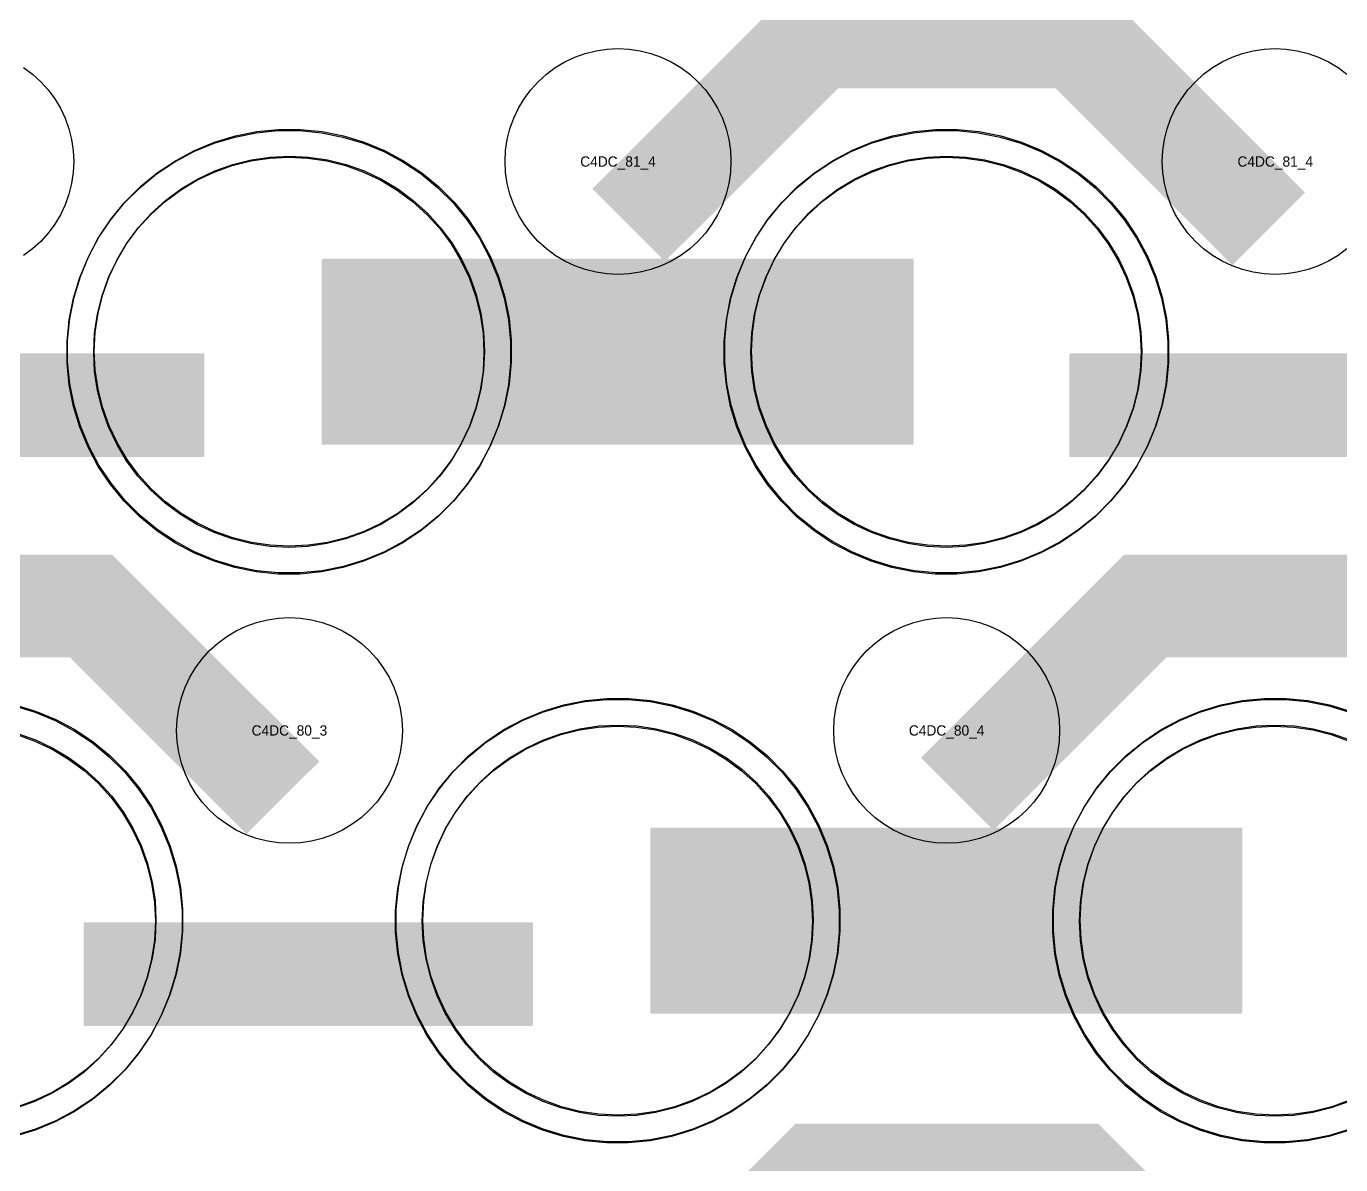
# Model space of a CAD drawing. Extents: x -11880 to 11880, y -14992 to 14992.
# Drawn here: x -10864.1 to -10544.1, y -3814 to -3536.8 of the extents above; entities that cross this region are included whole.
import ezdxf
from ezdxf.enums import TextEntityAlignment as Align

# ---------------------------------------------------------------- set-up
doc = ezdxf.new("R2010")
doc.units = 0
doc.header["$MEASUREMENT"] = 0
for name, color, linetype in [('GDS_775_DT_237', 138, 'CONTINUOUS'), ('RDL1_FS', 34, 'CONTINUOUS'), ('RDL_BS', 160, 'CONTINUOUS')]:
    doc.layers.add(name, color=color, linetype=linetype)

msp = doc.modelspace()

# ---------------------------------------------------------------- linework, layer by layer
at = {"layer": 'RDL1_FS', "color": 241, "true_color": 0xf7abae}
for points in [[(-10800.149, -3663.666), (-10804.806, -3663.437), (-10809.417, -3662.753), (-10813.94, -3661.621), (-10818.33, -3660.049), (-10822.544, -3658.057), (-10826.544, -3655.659), (-10830.289, -3652.881), (-10833.743, -3649.751), (-10836.873, -3646.297), (-10839.651, -3642.552), (-10842.049, -3638.552), (-10844.041, -3634.338), (-10845.613, -3629.948), (-10846.745, -3625.425), (-10847.429, -3620.814), (-10847.658, -3616.157), (-10847.429, -3611.5), (-10846.745, -3606.889), (-10845.613, -3602.366), (-10844.041, -3597.976), (-10842.049, -3593.762), (-10839.651, -3589.762), (-10836.873, -3586.017), (-10833.743, -3582.563), (-10830.289, -3579.433), (-10826.544, -3576.655), (-10822.544, -3574.257), (-10818.33, -3572.265), (-10813.94, -3570.693), (-10809.417, -3569.561), (-10804.806, -3568.877), (-10800.149, -3568.648), (-10795.492, -3568.877), (-10790.881, -3569.561), (-10786.358, -3570.693), (-10781.968, -3572.265), (-10777.754, -3574.257), (-10773.754, -3576.655), (-10770.009, -3579.433), (-10766.555, -3582.563), (-10763.425, -3586.017), (-10760.647, -3589.762), (-10758.249, -3593.762), (-10756.257, -3597.976), (-10754.685, -3602.366), (-10753.553, -3606.889), (-10752.869, -3611.5), (-10752.64, -3616.157), (-10752.869, -3620.814), (-10753.553, -3625.425), (-10754.685, -3629.948), (-10756.257, -3634.338), (-10758.249, -3638.552), (-10760.647, -3642.552), (-10763.425, -3646.297), (-10766.555, -3649.751), (-10770.009, -3652.881), (-10773.754, -3655.659), (-10777.754, -3658.057), (-10781.968, -3660.049), (-10786.358, -3661.621), (-10790.881, -3662.753), (-10795.492, -3663.437)], [(-10640.149, -3663.666), (-10644.806, -3663.437), (-10649.417, -3662.753), (-10653.94, -3661.621), (-10658.33, -3660.049), (-10662.544, -3658.057), (-10666.544, -3655.659), (-10670.289, -3652.881), (-10673.743, -3649.751), (-10676.873, -3646.297), (-10679.651, -3642.552), (-10682.049, -3638.552), (-10684.041, -3634.338), (-10685.613, -3629.948), (-10686.745, -3625.425), (-10687.429, -3620.814), (-10687.658, -3616.157), (-10687.429, -3611.5), (-10686.745, -3606.889), (-10685.613, -3602.366), (-10684.041, -3597.976), (-10682.049, -3593.762), (-10679.651, -3589.762), (-10676.873, -3586.017), (-10673.743, -3582.563), (-10670.289, -3579.433), (-10666.544, -3576.655), (-10662.544, -3574.257), (-10658.33, -3572.265), (-10653.94, -3570.693), (-10649.417, -3569.561), (-10644.806, -3568.877), (-10640.149, -3568.648), (-10635.492, -3568.877), (-10630.881, -3569.561), (-10626.358, -3570.693), (-10621.968, -3572.265), (-10617.754, -3574.257), (-10613.754, -3576.655), (-10610.009, -3579.433), (-10606.555, -3582.563), (-10603.425, -3586.017), (-10600.647, -3589.762), (-10598.249, -3593.762), (-10596.257, -3597.976), (-10594.685, -3602.366), (-10593.553, -3606.889), (-10592.869, -3611.5), (-10592.64, -3616.157), (-10592.869, -3620.814), (-10593.553, -3625.425), (-10594.685, -3629.948), (-10596.257, -3634.338), (-10598.249, -3638.552), (-10600.647, -3642.552), (-10603.425, -3646.297), (-10606.555, -3649.751), (-10610.009, -3652.881), (-10613.754, -3655.659), (-10617.754, -3658.057), (-10621.968, -3660.049), (-10626.358, -3661.621), (-10630.881, -3662.753), (-10635.492, -3663.437)], [(-10720.149, -3802.231), (-10724.806, -3802.002), (-10729.417, -3801.318), (-10733.94, -3800.186), (-10738.33, -3798.614), (-10742.544, -3796.622), (-10746.544, -3794.224), (-10750.289, -3791.446), (-10753.743, -3788.316), (-10756.873, -3784.862), (-10759.651, -3781.117), (-10762.049, -3777.117), (-10764.041, -3772.903), (-10765.613, -3768.513), (-10766.745, -3763.99), (-10767.429, -3759.379), (-10767.658, -3754.722), (-10767.429, -3750.065), (-10766.745, -3745.454), (-10765.613, -3740.931), (-10764.041, -3736.541), (-10762.049, -3732.327), (-10759.651, -3728.327), (-10756.873, -3724.582), (-10753.743, -3721.128), (-10750.289, -3717.998), (-10746.544, -3715.22), (-10742.544, -3712.822), (-10738.33, -3710.83), (-10733.94, -3709.258), (-10729.417, -3708.126), (-10724.806, -3707.442), (-10720.149, -3707.213), (-10715.492, -3707.442), (-10710.881, -3708.126), (-10706.358, -3709.258), (-10701.968, -3710.83), (-10697.754, -3712.822), (-10693.754, -3715.22), (-10690.009, -3717.998), (-10686.555, -3721.128), (-10683.425, -3724.582), (-10680.647, -3728.327), (-10678.249, -3732.327), (-10676.257, -3736.541), (-10674.685, -3740.931), (-10673.553, -3745.454), (-10672.869, -3750.065), (-10672.64, -3754.722), (-10672.869, -3759.379), (-10673.553, -3763.99), (-10674.685, -3768.513), (-10676.257, -3772.903), (-10678.249, -3777.117), (-10680.647, -3781.117), (-10683.425, -3784.862), (-10686.555, -3788.316), (-10690.009, -3791.446), (-10693.754, -3794.224), (-10697.754, -3796.622), (-10701.968, -3798.614), (-10706.358, -3800.186), (-10710.881, -3801.318), (-10715.492, -3802.002)]]:
    msp.add_lwpolyline(points, close=True, dxfattribs=at)
at = {"layer": 'RDL1_FS'}
for points in [[(-10800, -3663.384), (-10804.657, -3663.155), (-10809.268, -3662.471), (-10813.791, -3661.339), (-10818.181, -3659.767), (-10822.395, -3657.775), (-10826.395, -3655.377), (-10830.14, -3652.599), (-10833.594, -3649.469), (-10836.724, -3646.015), (-10839.502, -3642.27), (-10841.9, -3638.27), (-10843.892, -3634.056), (-10845.464, -3629.666), (-10846.596, -3625.143), (-10847.28, -3620.532), (-10847.509, -3615.875), (-10847.28, -3611.218), (-10846.596, -3606.607), (-10845.464, -3602.084), (-10843.892, -3597.694), (-10841.9, -3593.48), (-10839.502, -3589.48), (-10836.724, -3585.735), (-10833.594, -3582.281), (-10830.14, -3579.151), (-10826.395, -3576.373), (-10822.395, -3573.975), (-10818.181, -3571.983), (-10813.791, -3570.411), (-10809.268, -3569.279), (-10804.657, -3568.595), (-10800, -3568.366), (-10795.343, -3568.595), (-10790.732, -3569.279), (-10786.209, -3570.411), (-10781.819, -3571.983), (-10777.605, -3573.975), (-10773.605, -3576.373), (-10769.86, -3579.151), (-10766.406, -3582.281), (-10763.276, -3585.735), (-10760.498, -3589.48), (-10758.1, -3593.48), (-10756.108, -3597.694), (-10754.536, -3602.084), (-10753.404, -3606.607), (-10752.72, -3611.218), (-10752.491, -3615.875), (-10752.72, -3620.532), (-10753.404, -3625.143), (-10754.536, -3629.666), (-10756.108, -3634.056), (-10758.1, -3638.27), (-10760.498, -3642.27), (-10763.276, -3646.015), (-10766.406, -3649.469), (-10769.86, -3652.599), (-10773.605, -3655.377), (-10777.605, -3657.775), (-10781.819, -3659.767), (-10786.209, -3661.339), (-10790.732, -3662.471), (-10795.343, -3663.155)], [(-10640, -3663.384), (-10644.657, -3663.155), (-10649.268, -3662.471), (-10653.791, -3661.339), (-10658.181, -3659.767), (-10662.395, -3657.775), (-10666.395, -3655.377), (-10670.14, -3652.599), (-10673.594, -3649.469), (-10676.724, -3646.015), (-10679.502, -3642.27), (-10681.9, -3638.27), (-10683.892, -3634.056), (-10685.464, -3629.666), (-10686.596, -3625.143), (-10687.28, -3620.532), (-10687.509, -3615.875), (-10687.28, -3611.218), (-10686.596, -3606.607), (-10685.464, -3602.084), (-10683.892, -3597.694), (-10681.9, -3593.48), (-10679.502, -3589.48), (-10676.724, -3585.735), (-10673.594, -3582.281), (-10670.14, -3579.151), (-10666.395, -3576.373), (-10662.395, -3573.975), (-10658.181, -3571.983), (-10653.791, -3570.411), (-10649.268, -3569.279), (-10644.657, -3568.595), (-10640, -3568.366), (-10635.343, -3568.595), (-10630.732, -3569.279), (-10626.209, -3570.411), (-10621.819, -3571.983), (-10617.605, -3573.975), (-10613.605, -3576.373), (-10609.86, -3579.151), (-10606.406, -3582.281), (-10603.276, -3585.735), (-10600.498, -3589.48), (-10598.1, -3593.48), (-10596.108, -3597.694), (-10594.536, -3602.084), (-10593.404, -3606.607), (-10592.72, -3611.218), (-10592.491, -3615.875), (-10592.72, -3620.532), (-10593.404, -3625.143), (-10594.536, -3629.666), (-10596.108, -3634.056), (-10598.1, -3638.27), (-10600.498, -3642.27), (-10603.276, -3646.015), (-10606.406, -3649.469), (-10609.86, -3652.599), (-10613.605, -3655.377), (-10617.605, -3657.775), (-10621.819, -3659.767), (-10626.209, -3661.339), (-10630.732, -3662.471), (-10635.343, -3663.155)], [(-10720, -3801.949), (-10724.657, -3801.72), (-10729.268, -3801.036), (-10733.791, -3799.904), (-10738.181, -3798.332), (-10742.395, -3796.34), (-10746.395, -3793.942), (-10750.14, -3791.164), (-10753.594, -3788.034), (-10756.724, -3784.58), (-10759.502, -3780.835), (-10761.9, -3776.835), (-10763.892, -3772.621), (-10765.464, -3768.231), (-10766.596, -3763.708), (-10767.28, -3759.097), (-10767.509, -3754.44), (-10767.28, -3749.783), (-10766.596, -3745.172), (-10765.464, -3740.649), (-10763.892, -3736.259), (-10761.9, -3732.045), (-10759.502, -3728.045), (-10756.724, -3724.3), (-10753.594, -3720.846), (-10750.14, -3717.716), (-10746.395, -3714.938), (-10742.395, -3712.54), (-10738.181, -3710.548), (-10733.791, -3708.976), (-10729.268, -3707.844), (-10724.657, -3707.16), (-10720, -3706.931), (-10715.343, -3707.16), (-10710.732, -3707.844), (-10706.209, -3708.976), (-10701.819, -3710.548), (-10697.605, -3712.54), (-10693.605, -3714.938), (-10689.86, -3717.716), (-10686.406, -3720.846), (-10683.276, -3724.3), (-10680.498, -3728.045), (-10678.1, -3732.045), (-10676.108, -3736.259), (-10674.536, -3740.649), (-10673.404, -3745.172), (-10672.72, -3749.783), (-10672.491, -3754.44), (-10672.72, -3759.097), (-10673.404, -3763.708), (-10674.536, -3768.231), (-10676.108, -3772.621), (-10678.1, -3776.835), (-10680.498, -3780.835), (-10683.276, -3784.58), (-10686.406, -3788.034), (-10689.86, -3791.164), (-10693.605, -3793.942), (-10697.605, -3796.34), (-10701.819, -3798.332), (-10706.209, -3799.904), (-10710.732, -3801.036), (-10715.343, -3801.72)]]:
    msp.add_lwpolyline(points, close=True, dxfattribs=at)
for points in [[(-10791.998, -3615.875, 45, 45, 0), (-10719.998, -3615.875, 45, 45, 0)], [(-10719.998, -3615.875, 45, 45, 0), (-10647.998, -3615.875, 45, 45, 0)], [(-10711.998, -3754.44, 45, 45, 0), (-10639.998, -3754.44, 45, 45, 0)], [(-10639.998, -3754.44, 45, 45, 0), (-10567.998, -3754.44, 45, 45, 0)]]:
    msp.add_lwpolyline(points, format="xyseb", dxfattribs=at)
at = {"layer": 'RDL1_FS', "color": 241, "true_color": 0xf7abae}
for points in [[(-10792.147, -3616.157, 45, 45, 0), (-10720.147, -3616.157, 45, 45, 0)], [(-10720.147, -3616.157, 45, 45, 0), (-10648.147, -3616.157, 45, 45, 0)], [(-10712.147, -3754.722, 45, 45, 0), (-10640.147, -3754.722, 45, 45, 0)], [(-10640.147, -3754.722, 45, 45, 0), (-10568.147, -3754.722, 45, 45, 0)]]:
    msp.add_lwpolyline(points, format="xyseb", dxfattribs=at)
for points in [[(-10541.968, -3798.614), (-10546.358, -3800.186), (-10550.881, -3801.318), (-10555.492, -3802.002), (-10560.149, -3802.231), (-10564.806, -3802.002), (-10569.417, -3801.318), (-10573.94, -3800.186), (-10578.33, -3798.614), (-10582.544, -3796.622), (-10586.544, -3794.224), (-10590.289, -3791.446), (-10593.743, -3788.316), (-10596.873, -3784.862), (-10599.651, -3781.117), (-10602.049, -3777.117), (-10604.041, -3772.903), (-10605.613, -3768.513), (-10606.745, -3763.99), (-10607.429, -3759.379), (-10607.658, -3754.722), (-10607.429, -3750.065), (-10606.745, -3745.454), (-10605.613, -3740.931), (-10604.041, -3736.541), (-10602.049, -3732.327), (-10599.651, -3728.327), (-10596.873, -3724.582), (-10593.743, -3721.128), (-10590.289, -3717.998), (-10586.544, -3715.22), (-10582.544, -3712.822), (-10578.33, -3710.83), (-10573.94, -3709.258), (-10569.417, -3708.126), (-10564.806, -3707.442), (-10560.149, -3707.213), (-10555.492, -3707.442), (-10550.881, -3708.126), (-10546.358, -3709.258), (-10541.968, -3710.83)], [(-10866.358, -3709.258), (-10861.968, -3710.83), (-10857.754, -3712.822), (-10853.754, -3715.22), (-10850.009, -3717.998), (-10846.555, -3721.128), (-10843.425, -3724.582), (-10840.647, -3728.327), (-10838.249, -3732.327), (-10836.257, -3736.541), (-10834.685, -3740.931), (-10833.553, -3745.454), (-10832.869, -3750.065), (-10832.64, -3754.722), (-10832.869, -3759.379), (-10833.553, -3763.99), (-10834.685, -3768.513), (-10836.257, -3772.903), (-10838.249, -3777.117), (-10840.647, -3781.117), (-10843.425, -3784.862), (-10846.555, -3788.316), (-10850.009, -3791.446), (-10853.754, -3794.224), (-10857.754, -3796.622), (-10861.968, -3798.614), (-10866.358, -3800.186)]]:
    msp.add_lwpolyline(points, dxfattribs=at)
at = {"layer": 'RDL1_FS'}
for points in [[(-10541.819, -3798.332), (-10546.209, -3799.904), (-10550.732, -3801.036), (-10555.343, -3801.72), (-10560, -3801.949), (-10564.657, -3801.72), (-10569.268, -3801.036), (-10573.791, -3799.904), (-10578.181, -3798.332), (-10582.395, -3796.34), (-10586.395, -3793.942), (-10590.14, -3791.164), (-10593.594, -3788.034), (-10596.724, -3784.58), (-10599.502, -3780.835), (-10601.9, -3776.835), (-10603.892, -3772.621), (-10605.464, -3768.231), (-10606.596, -3763.708), (-10607.28, -3759.097), (-10607.509, -3754.44), (-10607.28, -3749.783), (-10606.596, -3745.172), (-10605.464, -3740.649), (-10603.892, -3736.259), (-10601.9, -3732.045), (-10599.502, -3728.045), (-10596.724, -3724.3), (-10593.594, -3720.846), (-10590.14, -3717.716), (-10586.395, -3714.938), (-10582.395, -3712.54), (-10578.181, -3710.548), (-10573.791, -3708.976), (-10569.268, -3707.844), (-10564.657, -3707.16), (-10560, -3706.931), (-10555.343, -3707.16), (-10550.732, -3707.844), (-10546.209, -3708.976), (-10541.819, -3710.548)], [(-10866.209, -3708.976), (-10861.819, -3710.548), (-10857.605, -3712.54), (-10853.605, -3714.938), (-10849.86, -3717.716), (-10846.406, -3720.846), (-10843.276, -3724.3), (-10840.498, -3728.045), (-10838.1, -3732.045), (-10836.108, -3736.259), (-10834.536, -3740.649), (-10833.404, -3745.172), (-10832.72, -3749.783), (-10832.491, -3754.44), (-10832.72, -3759.097), (-10833.404, -3763.708), (-10834.536, -3768.231), (-10836.108, -3772.621), (-10838.1, -3776.835), (-10840.498, -3780.835), (-10843.276, -3784.58), (-10846.406, -3788.034), (-10849.86, -3791.164), (-10853.605, -3793.942), (-10857.605, -3796.34), (-10861.819, -3798.332), (-10866.209, -3799.904)]]:
    msp.add_lwpolyline(points, dxfattribs=at)
at = {"layer": 'RDL_BS'}
for points in [[(-10717.438, -3585.189, 25, 25, 0), (-10671.623, -3539.374, 25, 25, 0), (-10638.07, -3539.374, 25, 25, 0)], [(-10561.599, -3586.088, 25, 25, 0), (-10608.313, -3539.374, 25, 25, 0), (-10638.071, -3539.374, 25, 25, 0)], [(-10929.984, -3628.888, 25, 25, 0), (-10820.719, -3628.888, 25, 25, 0)], [(-10609.984, -3628.888, 25, 25, 0), (-10500.719, -3628.888, 25, 25, 0)], [(-10801.599, -3724.653, 25, 25, 0), (-10848.313, -3677.939, 25, 25, 0), (-10878.071, -3677.939, 25, 25, 0)], [(-10637.438, -3723.754, 25, 25, 0), (-10591.623, -3677.939, 25, 25, 0), (-10558.07, -3677.939, 25, 25, 0)], [(-10481.599, -3724.653, 25, 25, 0), (-10528.313, -3677.939, 25, 25, 0), (-10558.071, -3677.939, 25, 25, 0)], [(-10849.984, -3767.453, 25, 25, 0), (-10740.719, -3767.453, 25, 25, 0)], [(-10717.438, -3862.319, 25, 25, 0), (-10671.623, -3816.504, 25, 25, 0), (-10638.07, -3816.504, 25, 25, 0)], [(-10561.599, -3863.218, 25, 25, 0), (-10608.313, -3816.504, 25, 25, 0), (-10638.071, -3816.504, 25, 25, 0)]]:
    msp.add_lwpolyline(points, format="xyseb", dxfattribs=at)
for points in [[(-10720, -3597.181), (-10722.693, -3597.049), (-10725.365, -3596.653), (-10727.984, -3595.996), (-10730.519, -3595.089), (-10732.956, -3593.937), (-10735.28, -3592.544), (-10737.443, -3590.941), (-10739.442, -3589.129), (-10741.254, -3587.13), (-10742.857, -3584.967), (-10744.25, -3582.643), (-10745.402, -3580.206), (-10746.309, -3577.671), (-10746.966, -3575.052), (-10747.362, -3572.38), (-10747.494, -3569.687), (-10747.362, -3566.994), (-10746.966, -3564.322), (-10746.309, -3561.703), (-10745.402, -3559.168), (-10744.25, -3556.731), (-10742.857, -3554.407), (-10741.254, -3552.244), (-10739.442, -3550.245), (-10737.443, -3548.433), (-10735.28, -3546.83), (-10732.956, -3545.437), (-10730.519, -3544.285), (-10727.984, -3543.378), (-10725.365, -3542.721), (-10722.693, -3542.325), (-10720, -3542.193), (-10717.307, -3542.325), (-10714.635, -3542.721), (-10712.016, -3543.378), (-10709.481, -3544.285), (-10707.044, -3545.437), (-10704.72, -3546.83), (-10702.557, -3548.433), (-10700.558, -3550.245), (-10698.746, -3552.244), (-10697.143, -3554.407), (-10695.75, -3556.731), (-10694.598, -3559.168), (-10693.691, -3561.703), (-10693.034, -3564.322), (-10692.638, -3566.994), (-10692.506, -3569.687), (-10692.638, -3572.38), (-10693.034, -3575.052), (-10693.691, -3577.671), (-10694.598, -3580.206), (-10695.75, -3582.643), (-10697.143, -3584.967), (-10698.746, -3587.13), (-10700.558, -3589.129), (-10702.557, -3590.941), (-10704.72, -3592.544), (-10707.044, -3593.937), (-10709.481, -3595.089), (-10712.016, -3595.996), (-10714.635, -3596.653), (-10717.307, -3597.049)], [(-10802.644, -3669.875), (-10807.938, -3669.358), (-10813.165, -3668.312), (-10818.205, -3666.781), (-10823.115, -3664.75), (-10827.777, -3662.258), (-10832.191, -3659.311), (-10836.292, -3655.949), (-10840.074, -3652.167), (-10843.436, -3648.066), (-10846.383, -3643.652), (-10848.875, -3638.99), (-10850.906, -3634.08), (-10852.437, -3629.04), (-10853.483, -3623.813), (-10854, -3618.519), (-10854, -3613.231), (-10853.483, -3607.937), (-10852.437, -3602.71), (-10850.906, -3597.67), (-10848.875, -3592.76), (-10846.383, -3588.098), (-10843.436, -3583.684), (-10840.074, -3579.583), (-10836.292, -3575.801), (-10832.191, -3572.439), (-10827.777, -3569.492), (-10823.115, -3567), (-10818.205, -3564.969), (-10813.165, -3563.438), (-10807.938, -3562.392), (-10802.644, -3561.875), (-10797.356, -3561.875), (-10792.062, -3562.392), (-10786.835, -3563.438), (-10781.795, -3564.969), (-10776.885, -3567), (-10772.223, -3569.492), (-10767.809, -3572.439), (-10763.708, -3575.801), (-10759.926, -3579.583), (-10756.564, -3583.684), (-10753.617, -3588.098), (-10751.125, -3592.76), (-10749.094, -3597.67), (-10747.563, -3602.71), (-10746.517, -3607.937), (-10746, -3613.231), (-10746, -3618.519), (-10746.517, -3623.813), (-10747.563, -3629.04), (-10749.094, -3634.08), (-10751.125, -3638.99), (-10753.617, -3643.652), (-10756.564, -3648.066), (-10759.926, -3652.167), (-10763.708, -3655.949), (-10767.809, -3659.311), (-10772.223, -3662.258), (-10776.885, -3664.75), (-10781.795, -3666.781), (-10786.835, -3668.312), (-10792.062, -3669.358), (-10797.356, -3669.875)], [(-10642.644, -3669.875), (-10647.938, -3669.358), (-10653.165, -3668.312), (-10658.205, -3666.781), (-10663.115, -3664.75), (-10667.777, -3662.258), (-10672.191, -3659.311), (-10676.292, -3655.949), (-10680.074, -3652.167), (-10683.436, -3648.066), (-10686.383, -3643.652), (-10688.875, -3638.99), (-10690.906, -3634.08), (-10692.437, -3629.04), (-10693.483, -3623.813), (-10694, -3618.519), (-10694, -3613.231), (-10693.483, -3607.937), (-10692.437, -3602.71), (-10690.906, -3597.67), (-10688.875, -3592.76), (-10686.383, -3588.098), (-10683.436, -3583.684), (-10680.074, -3579.583), (-10676.292, -3575.801), (-10672.191, -3572.439), (-10667.777, -3569.492), (-10663.115, -3567), (-10658.205, -3564.969), (-10653.165, -3563.438), (-10647.938, -3562.392), (-10642.644, -3561.875), (-10637.356, -3561.875), (-10632.062, -3562.392), (-10626.835, -3563.438), (-10621.795, -3564.969), (-10616.885, -3567), (-10612.223, -3569.492), (-10607.809, -3572.439), (-10603.708, -3575.801), (-10599.926, -3579.583), (-10596.564, -3583.684), (-10593.617, -3588.098), (-10591.125, -3592.76), (-10589.094, -3597.67), (-10587.563, -3602.71), (-10586.517, -3607.937), (-10586, -3613.231), (-10586, -3618.519), (-10586.517, -3623.813), (-10587.563, -3629.04), (-10589.094, -3634.08), (-10591.125, -3638.99), (-10593.617, -3643.652), (-10596.564, -3648.066), (-10599.926, -3652.167), (-10603.708, -3655.949), (-10607.809, -3659.311), (-10612.223, -3662.258), (-10616.885, -3664.75), (-10621.795, -3666.781), (-10626.835, -3668.312), (-10632.062, -3669.358), (-10637.356, -3669.875)], [(-10800, -3735.746), (-10802.693, -3735.614), (-10805.365, -3735.218), (-10807.984, -3734.561), (-10810.519, -3733.654), (-10812.956, -3732.502), (-10815.28, -3731.109), (-10817.443, -3729.506), (-10819.442, -3727.694), (-10821.254, -3725.695), (-10822.857, -3723.532), (-10824.25, -3721.208), (-10825.402, -3718.771), (-10826.309, -3716.236), (-10826.966, -3713.617), (-10827.362, -3710.945), (-10827.494, -3708.252), (-10827.362, -3705.559), (-10826.966, -3702.887), (-10826.309, -3700.268), (-10825.402, -3697.733), (-10824.25, -3695.296), (-10822.857, -3692.972), (-10821.254, -3690.809), (-10819.442, -3688.81), (-10817.443, -3686.998), (-10815.28, -3685.395), (-10812.956, -3684.002), (-10810.519, -3682.85), (-10807.984, -3681.943), (-10805.365, -3681.286), (-10802.693, -3680.89), (-10800, -3680.758), (-10797.307, -3680.89), (-10794.635, -3681.286), (-10792.016, -3681.943), (-10789.481, -3682.85), (-10787.044, -3684.002), (-10784.72, -3685.395), (-10782.557, -3686.998), (-10780.558, -3688.81), (-10778.746, -3690.809), (-10777.143, -3692.972), (-10775.75, -3695.296), (-10774.598, -3697.733), (-10773.691, -3700.268), (-10773.034, -3702.887), (-10772.638, -3705.559), (-10772.506, -3708.252), (-10772.638, -3710.945), (-10773.034, -3713.617), (-10773.691, -3716.236), (-10774.598, -3718.771), (-10775.75, -3721.208), (-10777.143, -3723.532), (-10778.746, -3725.695), (-10780.558, -3727.694), (-10782.557, -3729.506), (-10784.72, -3731.109), (-10787.044, -3732.502), (-10789.481, -3733.654), (-10792.016, -3734.561), (-10794.635, -3735.218), (-10797.307, -3735.614)], [(-10640, -3735.746), (-10642.693, -3735.614), (-10645.365, -3735.218), (-10647.984, -3734.561), (-10650.519, -3733.654), (-10652.956, -3732.502), (-10655.28, -3731.109), (-10657.443, -3729.506), (-10659.442, -3727.694), (-10661.254, -3725.695), (-10662.857, -3723.532), (-10664.25, -3721.208), (-10665.402, -3718.771), (-10666.309, -3716.236), (-10666.966, -3713.617), (-10667.362, -3710.945), (-10667.494, -3708.252), (-10667.362, -3705.559), (-10666.966, -3702.887), (-10666.309, -3700.268), (-10665.402, -3697.733), (-10664.25, -3695.296), (-10662.857, -3692.972), (-10661.254, -3690.809), (-10659.442, -3688.81), (-10657.443, -3686.998), (-10655.28, -3685.395), (-10652.956, -3684.002), (-10650.519, -3682.85), (-10647.984, -3681.943), (-10645.365, -3681.286), (-10642.693, -3680.89), (-10640, -3680.758), (-10637.307, -3680.89), (-10634.635, -3681.286), (-10632.016, -3681.943), (-10629.481, -3682.85), (-10627.044, -3684.002), (-10624.72, -3685.395), (-10622.557, -3686.998), (-10620.558, -3688.81), (-10618.746, -3690.809), (-10617.143, -3692.972), (-10615.75, -3695.296), (-10614.598, -3697.733), (-10613.691, -3700.268), (-10613.034, -3702.887), (-10612.638, -3705.559), (-10612.506, -3708.252), (-10612.638, -3710.945), (-10613.034, -3713.617), (-10613.691, -3716.236), (-10614.598, -3718.771), (-10615.75, -3721.208), (-10617.143, -3723.532), (-10618.746, -3725.695), (-10620.558, -3727.694), (-10622.557, -3729.506), (-10624.72, -3731.109), (-10627.044, -3732.502), (-10629.481, -3733.654), (-10632.016, -3734.561), (-10634.635, -3735.218), (-10637.307, -3735.614)], [(-10722.644, -3808.44), (-10727.938, -3807.923), (-10733.165, -3806.877), (-10738.205, -3805.346), (-10743.115, -3803.315), (-10747.777, -3800.823), (-10752.191, -3797.876), (-10756.292, -3794.514), (-10760.074, -3790.732), (-10763.436, -3786.631), (-10766.383, -3782.217), (-10768.875, -3777.555), (-10770.906, -3772.645), (-10772.437, -3767.605), (-10773.483, -3762.378), (-10774, -3757.084), (-10774, -3751.796), (-10773.483, -3746.502), (-10772.437, -3741.275), (-10770.906, -3736.235), (-10768.875, -3731.325), (-10766.383, -3726.663), (-10763.436, -3722.249), (-10760.074, -3718.148), (-10756.292, -3714.366), (-10752.191, -3711.004), (-10747.777, -3708.057), (-10743.115, -3705.565), (-10738.205, -3703.534), (-10733.165, -3702.003), (-10727.938, -3700.957), (-10722.644, -3700.44), (-10717.356, -3700.44), (-10712.062, -3700.957), (-10706.835, -3702.003), (-10701.795, -3703.534), (-10696.885, -3705.565), (-10692.223, -3708.057), (-10687.809, -3711.004), (-10683.708, -3714.366), (-10679.926, -3718.148), (-10676.564, -3722.249), (-10673.617, -3726.663), (-10671.125, -3731.325), (-10669.094, -3736.235), (-10667.563, -3741.275), (-10666.517, -3746.502), (-10666, -3751.796), (-10666, -3757.084), (-10666.517, -3762.378), (-10667.563, -3767.605), (-10669.094, -3772.645), (-10671.125, -3777.555), (-10673.617, -3782.217), (-10676.564, -3786.631), (-10679.926, -3790.732), (-10683.708, -3794.514), (-10687.809, -3797.876), (-10692.223, -3800.823), (-10696.885, -3803.315), (-10701.795, -3805.346), (-10706.835, -3806.877), (-10712.062, -3807.923), (-10717.356, -3808.44)]]:
    msp.add_lwpolyline(points, close=True, dxfattribs=at)
for points in [[(-10542.557, -3590.941), (-10544.72, -3592.544), (-10547.044, -3593.937), (-10549.481, -3595.089), (-10552.016, -3595.996), (-10554.635, -3596.653), (-10557.307, -3597.049), (-10560, -3597.181), (-10562.693, -3597.049), (-10565.365, -3596.653), (-10567.984, -3595.996), (-10570.519, -3595.089), (-10572.956, -3593.937), (-10575.28, -3592.544), (-10577.443, -3590.941), (-10579.442, -3589.129), (-10581.254, -3587.13), (-10582.857, -3584.967), (-10584.25, -3582.643), (-10585.402, -3580.206), (-10586.309, -3577.671), (-10586.966, -3575.052), (-10587.362, -3572.38), (-10587.494, -3569.687), (-10587.362, -3566.994), (-10586.966, -3564.322), (-10586.309, -3561.703), (-10585.402, -3559.168), (-10584.25, -3556.731), (-10582.857, -3554.407), (-10581.254, -3552.244), (-10579.442, -3550.245), (-10577.443, -3548.433), (-10575.28, -3546.83), (-10572.956, -3545.437), (-10570.519, -3544.285), (-10567.984, -3543.378), (-10565.365, -3542.721), (-10562.693, -3542.325), (-10560, -3542.193), (-10557.307, -3542.325), (-10554.635, -3542.721), (-10552.016, -3543.378), (-10549.481, -3544.285), (-10547.044, -3545.437), (-10544.72, -3546.83), (-10542.557, -3548.433)], [(-10864.72, -3546.83), (-10862.557, -3548.433), (-10860.558, -3550.245), (-10858.746, -3552.244), (-10857.143, -3554.407), (-10855.75, -3556.731), (-10854.598, -3559.168), (-10853.691, -3561.703), (-10853.034, -3564.322), (-10852.638, -3566.994), (-10852.506, -3569.687), (-10852.638, -3572.38), (-10853.034, -3575.052), (-10853.691, -3577.671), (-10854.598, -3580.206), (-10855.75, -3582.643), (-10857.143, -3584.967), (-10858.746, -3587.13), (-10860.558, -3589.129), (-10862.557, -3590.941), (-10864.72, -3592.544)], [(-10866.835, -3702.003), (-10861.795, -3703.534), (-10856.885, -3705.565), (-10852.223, -3708.057), (-10847.809, -3711.004), (-10843.708, -3714.366), (-10839.926, -3718.148), (-10836.564, -3722.249), (-10833.617, -3726.663), (-10831.125, -3731.325), (-10829.094, -3736.235), (-10827.563, -3741.275), (-10826.517, -3746.502), (-10826, -3751.796), (-10826, -3757.084), (-10826.517, -3762.378), (-10827.563, -3767.605), (-10829.094, -3772.645), (-10831.125, -3777.555), (-10833.617, -3782.217), (-10836.564, -3786.631), (-10839.926, -3790.732), (-10843.708, -3794.514), (-10847.809, -3797.876), (-10852.223, -3800.823), (-10856.885, -3803.315), (-10861.795, -3805.346), (-10866.835, -3806.877)], [(-10541.795, -3805.346), (-10546.835, -3806.877), (-10552.062, -3807.923), (-10557.356, -3808.44), (-10562.644, -3808.44), (-10567.938, -3807.923), (-10573.165, -3806.877), (-10578.205, -3805.346), (-10583.115, -3803.315), (-10587.777, -3800.823), (-10592.191, -3797.876), (-10596.292, -3794.514), (-10600.074, -3790.732), (-10603.436, -3786.631), (-10606.383, -3782.217), (-10608.875, -3777.555), (-10610.906, -3772.645), (-10612.437, -3767.605), (-10613.483, -3762.378), (-10614, -3757.084), (-10614, -3751.796), (-10613.483, -3746.502), (-10612.437, -3741.275), (-10610.906, -3736.235), (-10608.875, -3731.325), (-10606.383, -3726.663), (-10603.436, -3722.249), (-10600.074, -3718.148), (-10596.292, -3714.366), (-10592.191, -3711.004), (-10587.777, -3708.057), (-10583.115, -3705.565), (-10578.205, -3703.534), (-10573.165, -3702.003), (-10567.938, -3700.957), (-10562.644, -3700.44), (-10557.356, -3700.44), (-10552.062, -3700.957), (-10546.835, -3702.003), (-10541.795, -3703.534)]]:
    msp.add_lwpolyline(points, dxfattribs=at)
at = {"layer": 'RDL_BS', "color": 241, "true_color": 0xf7abae}
for points in [[(-10802.793, -3670.157), (-10808.087, -3669.64), (-10813.314, -3668.594), (-10818.354, -3667.063), (-10823.264, -3665.032), (-10827.926, -3662.54), (-10832.34, -3659.593), (-10836.441, -3656.231), (-10840.223, -3652.449), (-10843.585, -3648.348), (-10846.532, -3643.934), (-10849.024, -3639.272), (-10851.055, -3634.362), (-10852.586, -3629.322), (-10853.632, -3624.095), (-10854.149, -3618.801), (-10854.149, -3613.513), (-10853.632, -3608.219), (-10852.586, -3602.992), (-10851.055, -3597.952), (-10849.024, -3593.042), (-10846.532, -3588.38), (-10843.585, -3583.966), (-10840.223, -3579.865), (-10836.441, -3576.083), (-10832.34, -3572.721), (-10827.926, -3569.774), (-10823.264, -3567.282), (-10818.354, -3565.251), (-10813.314, -3563.72), (-10808.087, -3562.674), (-10802.793, -3562.157), (-10797.505, -3562.157), (-10792.211, -3562.674), (-10786.984, -3563.72), (-10781.944, -3565.251), (-10777.034, -3567.282), (-10772.372, -3569.774), (-10767.958, -3572.721), (-10763.857, -3576.083), (-10760.075, -3579.865), (-10756.713, -3583.966), (-10753.766, -3588.38), (-10751.274, -3593.042), (-10749.243, -3597.952), (-10747.712, -3602.992), (-10746.666, -3608.219), (-10746.149, -3613.513), (-10746.149, -3618.801), (-10746.666, -3624.095), (-10747.712, -3629.322), (-10749.243, -3634.362), (-10751.274, -3639.272), (-10753.766, -3643.934), (-10756.713, -3648.348), (-10760.075, -3652.449), (-10763.857, -3656.231), (-10767.958, -3659.593), (-10772.372, -3662.54), (-10777.034, -3665.032), (-10781.944, -3667.063), (-10786.984, -3668.594), (-10792.211, -3669.64), (-10797.505, -3670.157)], [(-10642.793, -3670.157), (-10648.087, -3669.64), (-10653.314, -3668.594), (-10658.354, -3667.063), (-10663.264, -3665.032), (-10667.926, -3662.54), (-10672.34, -3659.593), (-10676.441, -3656.231), (-10680.223, -3652.449), (-10683.585, -3648.348), (-10686.532, -3643.934), (-10689.024, -3639.272), (-10691.055, -3634.362), (-10692.586, -3629.322), (-10693.632, -3624.095), (-10694.149, -3618.801), (-10694.149, -3613.513), (-10693.632, -3608.219), (-10692.586, -3602.992), (-10691.055, -3597.952), (-10689.024, -3593.042), (-10686.532, -3588.38), (-10683.585, -3583.966), (-10680.223, -3579.865), (-10676.441, -3576.083), (-10672.34, -3572.721), (-10667.926, -3569.774), (-10663.264, -3567.282), (-10658.354, -3565.251), (-10653.314, -3563.72), (-10648.087, -3562.674), (-10642.793, -3562.157), (-10637.505, -3562.157), (-10632.211, -3562.674), (-10626.984, -3563.72), (-10621.944, -3565.251), (-10617.034, -3567.282), (-10612.372, -3569.774), (-10607.958, -3572.721), (-10603.857, -3576.083), (-10600.075, -3579.865), (-10596.713, -3583.966), (-10593.766, -3588.38), (-10591.274, -3593.042), (-10589.243, -3597.952), (-10587.712, -3602.992), (-10586.666, -3608.219), (-10586.149, -3613.513), (-10586.149, -3618.801), (-10586.666, -3624.095), (-10587.712, -3629.322), (-10589.243, -3634.362), (-10591.274, -3639.272), (-10593.766, -3643.934), (-10596.713, -3648.348), (-10600.075, -3652.449), (-10603.857, -3656.231), (-10607.958, -3659.593), (-10612.372, -3662.54), (-10617.034, -3665.032), (-10621.944, -3667.063), (-10626.984, -3668.594), (-10632.211, -3669.64), (-10637.505, -3670.157)], [(-10722.793, -3808.722), (-10728.087, -3808.205), (-10733.314, -3807.159), (-10738.354, -3805.628), (-10743.264, -3803.597), (-10747.926, -3801.105), (-10752.34, -3798.158), (-10756.441, -3794.796), (-10760.223, -3791.014), (-10763.585, -3786.913), (-10766.532, -3782.499), (-10769.024, -3777.837), (-10771.055, -3772.927), (-10772.586, -3767.887), (-10773.632, -3762.66), (-10774.149, -3757.366), (-10774.149, -3752.078), (-10773.632, -3746.784), (-10772.586, -3741.557), (-10771.055, -3736.517), (-10769.024, -3731.607), (-10766.532, -3726.945), (-10763.585, -3722.531), (-10760.223, -3718.43), (-10756.441, -3714.648), (-10752.34, -3711.286), (-10747.926, -3708.339), (-10743.264, -3705.847), (-10738.354, -3703.816), (-10733.314, -3702.285), (-10728.087, -3701.239), (-10722.793, -3700.722), (-10717.505, -3700.722), (-10712.211, -3701.239), (-10706.984, -3702.285), (-10701.944, -3703.816), (-10697.034, -3705.847), (-10692.372, -3708.339), (-10687.958, -3711.286), (-10683.857, -3714.648), (-10680.075, -3718.43), (-10676.713, -3722.531), (-10673.766, -3726.945), (-10671.274, -3731.607), (-10669.243, -3736.517), (-10667.712, -3741.557), (-10666.666, -3746.784), (-10666.149, -3752.078), (-10666.149, -3757.366), (-10666.666, -3762.66), (-10667.712, -3767.887), (-10669.243, -3772.927), (-10671.274, -3777.837), (-10673.766, -3782.499), (-10676.713, -3786.913), (-10680.075, -3791.014), (-10683.857, -3794.796), (-10687.958, -3798.158), (-10692.372, -3801.105), (-10697.034, -3803.597), (-10701.944, -3805.628), (-10706.984, -3807.159), (-10712.211, -3808.205), (-10717.505, -3808.722)]]:
    msp.add_lwpolyline(points, close=True, dxfattribs=at)
for points in [[(-10930.133, -3629.17, 25, 25, 0), (-10820.868, -3629.17, 25, 25, 0)], [(-10610.133, -3629.17, 25, 25, 0), (-10500.868, -3629.17, 25, 25, 0)], [(-10850.133, -3767.735, 25, 25, 0), (-10740.868, -3767.735, 25, 25, 0)]]:
    msp.add_lwpolyline(points, format="xyseb", dxfattribs=at)
for points in [[(-10866.984, -3702.285), (-10861.944, -3703.816), (-10857.034, -3705.847), (-10852.372, -3708.339), (-10847.958, -3711.286), (-10843.857, -3714.648), (-10840.075, -3718.43), (-10836.713, -3722.531), (-10833.766, -3726.945), (-10831.274, -3731.607), (-10829.243, -3736.517), (-10827.712, -3741.557), (-10826.666, -3746.784), (-10826.149, -3752.078), (-10826.149, -3757.366), (-10826.666, -3762.66), (-10827.712, -3767.887), (-10829.243, -3772.927), (-10831.274, -3777.837), (-10833.766, -3782.499), (-10836.713, -3786.913), (-10840.075, -3791.014), (-10843.857, -3794.796), (-10847.958, -3798.158), (-10852.372, -3801.105), (-10857.034, -3803.597), (-10861.944, -3805.628), (-10866.984, -3807.159)], [(-10541.944, -3805.628), (-10546.984, -3807.159), (-10552.211, -3808.205), (-10557.505, -3808.722), (-10562.793, -3808.722), (-10568.087, -3808.205), (-10573.314, -3807.159), (-10578.354, -3805.628), (-10583.264, -3803.597), (-10587.926, -3801.105), (-10592.34, -3798.158), (-10596.441, -3794.796), (-10600.223, -3791.014), (-10603.585, -3786.913), (-10606.532, -3782.499), (-10609.024, -3777.837), (-10611.055, -3772.927), (-10612.586, -3767.887), (-10613.632, -3762.66), (-10614.149, -3757.366), (-10614.149, -3752.078), (-10613.632, -3746.784), (-10612.586, -3741.557), (-10611.055, -3736.517), (-10609.024, -3731.607), (-10606.532, -3726.945), (-10603.585, -3722.531), (-10600.223, -3718.43), (-10596.441, -3714.648), (-10592.34, -3711.286), (-10587.926, -3708.339), (-10583.264, -3705.847), (-10578.354, -3703.816), (-10573.314, -3702.285), (-10568.087, -3701.239), (-10562.793, -3700.722), (-10557.505, -3700.722), (-10552.211, -3701.239), (-10546.984, -3702.285), (-10541.944, -3703.816)]]:
    msp.add_lwpolyline(points, dxfattribs=at)

# ---------------------------------------------------------------- texts
at = {"layer": 'GDS_775_DT_237'}
for s, p in [('C4DC_81_4', (-10720, -3569.687)), ('C4DC_81_4', (-10720, -3569.687)), ('C4DC_81_4', (-10560, -3569.687)), ('C4DC_81_4', (-10560, -3569.687)), ('C4DC_80_3', (-10800, -3708.252)), ('C4DC_80_3', (-10800, -3708.252)), ('C4DC_80_4', (-10640, -3708.252)), ('C4DC_80_4', (-10640, -3708.252))]:
    msp.add_text(s, height=2.5, dxfattribs=at).set_placement(p, align=Align.MIDDLE_CENTER)

doc.saveas('drawing.dxf')
